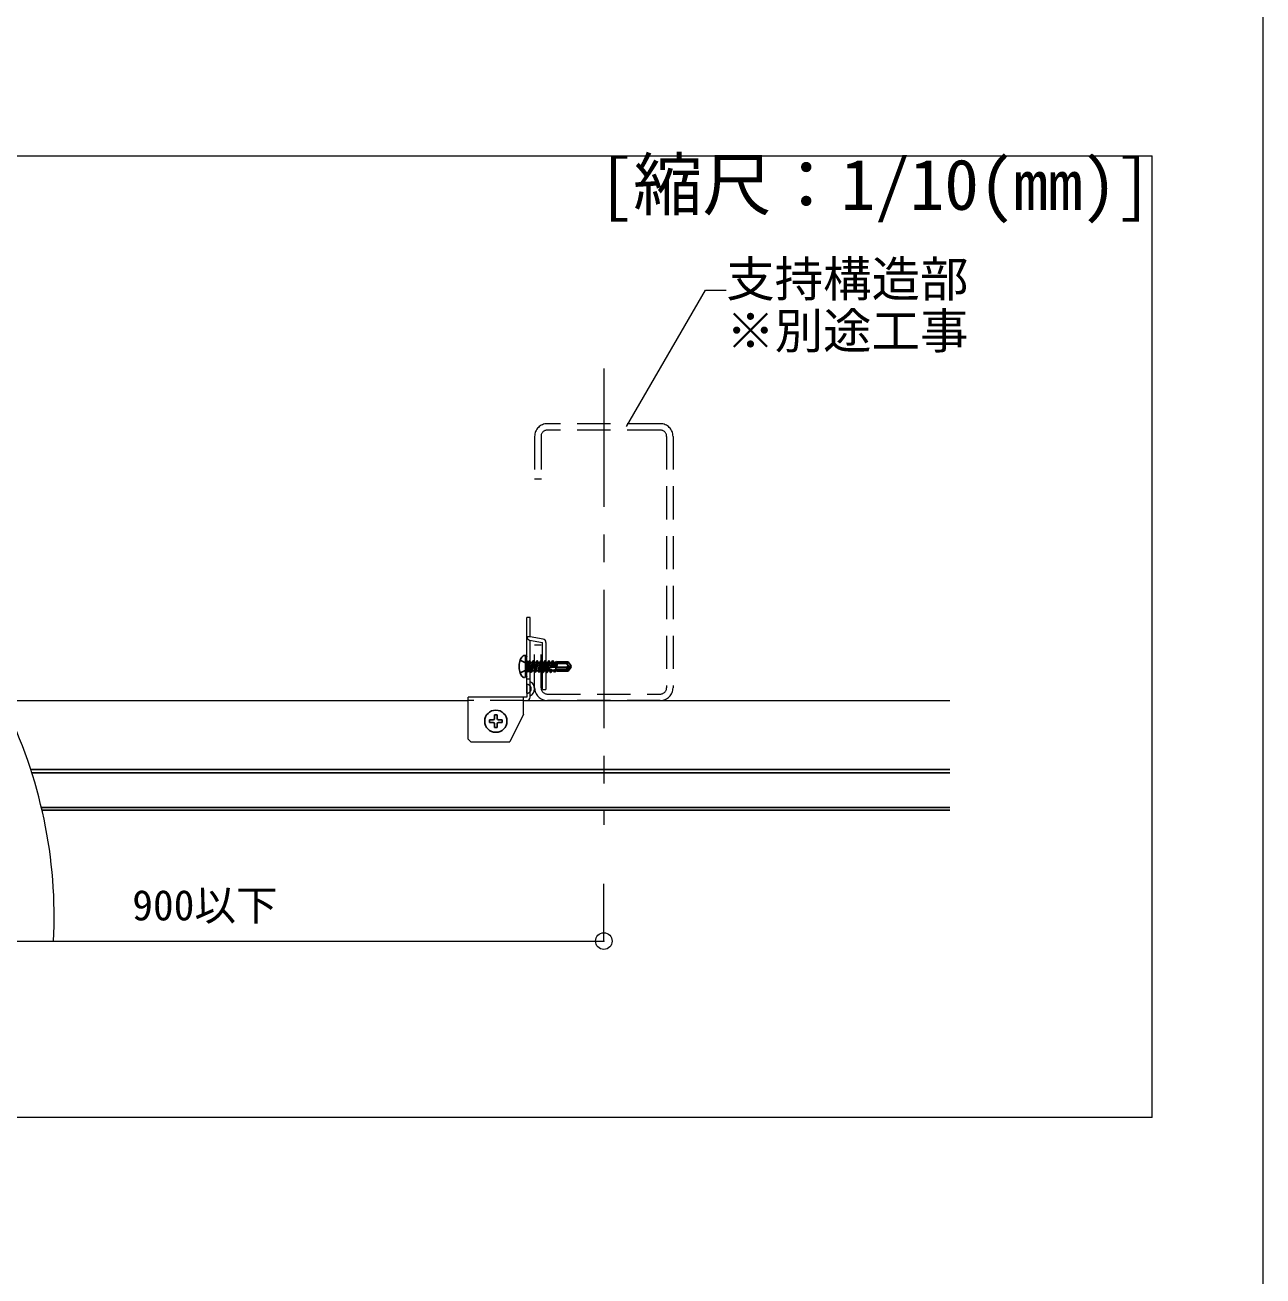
# Model space of a CAD drawing. Units: millimetres, scale not verified. Extents: x -1950 to 1950, y -1347 to 1325.
# Drawn here: x 1502.7 to 1950, y 53.7 to 505.8 of the extents above; entities that cross this region are included whole.
import ezdxf
from ezdxf.enums import TextEntityAlignment as Align

# ---------------------------------------------------------------- set-up
doc = ezdxf.new("R2010")
doc.units = ezdxf.units.MM
doc.header["$LTSCALE"] = 10
doc.header["$PDMODE"] = 32
doc.header["$PDSIZE"] = 6
for name, pattern in [('CHAIN1', [8, 5, -1, 1, -1]), ('DASHED1', [1.8, 1.2, -0.6]), ('LONG_DASHED1', [7, 6, -1])]:
    doc.linetypes.add(name, pattern=pattern)
for name, color, linetype, lineweight in [('4-0_中心線', 4, 'CHAIN1', 9), ('4-1_吊り材', 7, 'Continuous', 18), ('4-3_野縁', 2, 'Continuous', 25), ('4-5_寸法', 4, 'Continuous', 9), ('4-6_文字', 7, 'Continuous', 18), ('4-9_躯体他', 4, 'Continuous', 9), ('4-B_補強金具・金具・その他', 3, 'Continuous', 18), ('4-C_ビス・アンカーボルト・強調図形', 2, 'Continuous', 25), ('F-3_野縁', 3, 'Continuous', 18)]:
    doc.layers.add(name, color=color, linetype=linetype, lineweight=lineweight)
doc.layers.add('F-6_文字', color=7, linetype='Continuous')
doc.styles.add('ＭＳ ゴシック', font='')
doc.styles.get('ＭＳ ゴシック').set_extended_font_data('MS Gothic')

msp = doc.modelspace()

# ---------------------------------------------------------------- linework, layer by layer
at = {"layer": '4-0_中心線'}
msp.add_line((1711.85, 381.72), (1711.85, 216.72), dxfattribs=at)
at = {"layer": '4-1_吊り材'}
for p, q in [((1494.43, 261.72), (1662.83, 261.72)), ((1682.83, 261.72), (1836.85, 261.72)), ((1504.81, 236.72), (1836.85, 236.72))]:
    msp.add_line(p, q, dxfattribs=at)
at = {"layer": '4-3_野縁'}
for p, q in [((1504.81, 236.72), (1836.85, 236.72)), ((1836.85, 235.52), (1505.19, 235.52)), ((1508.65, 223.02), (1836.85, 223.02)), ((1836.85, 222.02), (1508.88, 222.02))]:
    msp.add_line(p, q, dxfattribs=at)
at = {"layer": '4-5_寸法'}
for p, q in [((1711.85, 174.76), (1711.85, 195.42)), ((1261.85, 174.76), (1711.85, 174.76))]:
    msp.add_line(p, q, dxfattribs=at)
at = {"layer": '4-5_寸法', "color": 7}
msp.add_point((1711.85, 174.76), dxfattribs=at)
at = {"layer": '4-6_文字'}
for p, q in [((1720.09, 360.66), (1748.58, 410.02)), ((1748.58, 410.02), (1756.08, 410.02))]:
    msp.add_line(p, q, dxfattribs=at)
msp.add_arc((1340.62, 183.34), 172.65, 357.1523, 26.5414, dxfattribs=at)
at = {"layer": '4-9_躯体他', "linetype": 'DASHED1'}
for p, q in [((1732.25, 361.72), (1691.45, 361.72)), ((1686.85, 357.12), (1686.85, 341.72)), ((1689.15, 357.12), (1689.15, 341.72)), ((1732.25, 359.42), (1691.65, 359.42)), ((1734.55, 357.12), (1734.55, 266.32)), ((1736.85, 357.12), (1736.85, 266.32)), ((1689.35, 341.72), (1686.85, 341.72)), ((1686.85, 266.32), (1686.85, 281.72)), ((1689.15, 281.72), (1686.85, 281.72)), ((1689.15, 266.32), (1689.15, 281.72)), ((1691.45, 264.02), (1732.25, 264.02)), ((1732.25, 261.72), (1691.45, 261.72))]:
    msp.add_line(p, q, dxfattribs=at)
for centre, radius, start, end in [((1691.45, 357.12), 4.6, 90, 180), ((1732.25, 357.12), 4.6, 0, 90), ((1691.45, 357.12), 2.3, 90, 180), ((1732.25, 357.12), 2.3, 0, 90), ((1691.45, 266.32), 4.6, 180, 270), ((1691.45, 266.32), 2.3, 180, 270), ((1732.25, 266.32), 2.3, 270, 0), ((1732.25, 266.32), 4.6, 270, 0)]:
    msp.add_arc(centre, radius, start, end, dxfattribs=at)
at = {"layer": '4-B_補強金具・金具・その他'}
for p, q in [((1685.23, 291.72), (1684.03, 291.72)), ((1684.03, 264.32), (1684.03, 291.72)), ((1685.03, 283.54), (1689.73, 282.71)), ((1685.23, 263.37), (1685.23, 283.5)), ((1689.73, 265.72), (1689.73, 282.71)), ((1690.93, 282.71), (1690.93, 265.72)), ((1684.03, 267.52), (1684.03, 264.32)), ((1662.83, 247.72), (1662.83, 262.92)), ((1682.83, 256.72), (1682.83, 262.92)), ((1685.23, 262.92), (1685.23, 263.37)), ((1689.73, 265.72), (1690.93, 265.72)), ((1682.83, 261.72), (1684.03, 261.72)), ((1682.83, 256.72), (1677.83, 246.72)), ((1662.83, 247.72), (1663.83, 246.72)), ((1663.83, 246.72), (1677.83, 246.72))]:
    msp.add_line(p, q, dxfattribs=at)
at = {"layer": '4-B_補強金具・金具・その他', "linetype": 'DASHED1'}
for p, q in [((1685.23, 284.72), (1684.03, 284.72)), ((1684.03, 273.97), (1685.23, 273.97)), ((1684.03, 269.47), (1685.23, 269.47)), ((1682.83, 261.72), (1662.83, 261.72))]:
    msp.add_line(p, q, dxfattribs=at)
at = {"layer": '4-B_補強金具・金具・その他'}
for points in [[(1689.94, 283.89), (1685.23, 284.72), (1685.23, 291.72)], [(1684.03, 264.32), (1684.03, 262.92), (1662.83, 262.92)]]:
    msp.add_lwpolyline(points, dxfattribs=at)
for centre, radius, start, end in [((1685.23, 284.72), 1.2, 180, 260.0494), ((1689.73, 282.71), 1.2, 0, 80.0494), ((1684.03, 265.92), 2.82, 295.209, 64.791), ((1684.03, 262.92), 1.2, 270, 0)]:
    msp.add_arc(centre, radius, start, end, dxfattribs=at)
at = {"layer": '4-B_補強金具・金具・その他', "linetype": 'DASHED1'}
msp.add_arc((1684.03, 265.92), 1.6, 270, 90, dxfattribs=at)
at = {"layer": '4-C_ビス・アンカーボルト・強調図形', "linetype": 'LONG_DASHED1'}
for p, q in [((1681.65, 276.27), (1683.97, 275.12)), ((1681.65, 271.67), (1683.97, 272.83)), ((1684.58, 273.97), (1683.97, 275.12)), ((1684.58, 273.97), (1683.97, 272.83))]:
    msp.add_line(p, q, dxfattribs=at)
at = {"layer": '4-C_ビス・アンカーボルト・強調図形'}
for p, q in [((1683.53, 277.97), (1683.23, 277.97)), ((1683.53, 277.97), (1683.53, 269.97)), ((1684.03, 276.07), (1684.35, 275.75)), ((1684.35, 272.19), (1684.35, 275.75)), ((1684.83, 275.74), (1684.35, 275.75)), ((1684.86, 276.07), (1684.83, 276.02)), ((1684.83, 275.93), (1684.86, 276.07)), ((1684.83, 275.3), (1684.96, 276.07)), ((1684.83, 272.2), (1684.83, 276.02)), ((1684.86, 276.07), (1684.96, 276.07)), ((1684.96, 276.07), (1685.31, 275.47)), ((1685.51, 271.96), (1686.27, 276.07)), ((1686.27, 276.07), (1685.92, 275.47)), ((1686.27, 276.07), (1686.37, 276.07)), ((1686.94, 271.96), (1687.7, 276.07)), ((1687.7, 276.07), (1687.36, 275.47)), ((1687.7, 276.07), (1687.8, 276.07)), ((1688.35, 271.96), (1689.11, 276.07)), ((1689.11, 276.07), (1688.77, 275.47)), ((1689.11, 276.07), (1689.21, 276.07)), ((1689.82, 271.87), (1690.52, 276.07)), ((1690.52, 276.07), (1690.18, 275.47)), ((1690.52, 276.07), (1690.62, 276.07)), ((1691.23, 271.87), (1691.93, 276.07)), ((1691.93, 276.07), (1691.59, 275.47)), ((1691.93, 276.07), (1692.03, 276.07)), ((1692.98, 273.95), (1693.34, 276.07)), ((1693.34, 276.07), (1693, 275.47)), ((1693.34, 276.07), (1693.44, 276.07)), ((1694.36, 274.32), (1694.59, 275.8)), ((1694.59, 275.8), (1694.41, 275.47)), ((1694.59, 275.8), (1695.03, 275.67)), ((1684.03, 271.87), (1684.35, 272.19)), ((1684.83, 272.2), (1684.35, 272.19)), ((1685.31, 275.47), (1684.83, 273.46)), ((1684.83, 272.47), (1685.25, 272.47)), ((1685.25, 272.42), (1685.92, 275.47)), ((1685.51, 271.96), (1685.25, 272.42)), ((1685.51, 271.96), (1685.69, 271.92)), ((1685.69, 271.92), (1686.01, 272.47)), ((1686.72, 275.47), (1686.01, 272.47)), ((1686.01, 272.47), (1686.68, 272.47)), ((1686.68, 272.42), (1687.36, 275.47)), ((1686.94, 271.96), (1686.68, 272.42)), ((1686.94, 271.96), (1687.12, 271.92)), ((1687.12, 271.92), (1687.44, 272.47)), ((1688.15, 275.47), (1687.44, 272.47)), ((1687.44, 272.47), (1688.09, 272.47)), ((1688.09, 272.42), (1688.77, 275.47)), ((1688.35, 271.96), (1688.09, 272.42)), ((1688.35, 271.96), (1688.53, 271.92)), ((1688.53, 271.92), (1688.85, 272.47)), ((1689.56, 275.47), (1688.85, 272.47)), ((1688.85, 272.47), (1689.47, 272.47)), ((1689.47, 272.47), (1690.18, 275.47)), ((1689.82, 271.87), (1689.47, 272.47)), ((1689.56, 275.47), (1690.18, 275.47)), ((1689.82, 271.87), (1689.92, 271.87)), ((1689.92, 271.87), (1690.26, 272.47)), ((1690.97, 275.47), (1690.26, 272.47)), ((1690.26, 272.47), (1690.88, 272.47)), ((1690.88, 272.47), (1691.59, 275.47)), ((1691.23, 271.87), (1690.88, 272.47)), ((1690.97, 275.47), (1691.59, 275.47)), ((1691.23, 271.87), (1691.33, 271.87)), ((1691.33, 271.87), (1691.67, 272.47)), ((1692.38, 275.47), (1691.67, 272.47)), ((1691.67, 272.47), (1692.29, 272.47)), ((1692.34, 272.7), (1692.1, 272.72)), ((1695.03, 274.29), (1692.24, 273.54)), ((1692.29, 272.47), (1692.34, 272.7)), ((1692.64, 271.87), (1692.29, 272.47)), ((1692.34, 272.7), (1692.81, 272.88)), ((1692.38, 275.47), (1693, 275.47)), ((1692.56, 273.62), (1693, 275.47)), ((1692.56, 273.62), (1692.98, 273.95)), ((1692.64, 271.87), (1692.81, 272.88)), ((1692.64, 271.87), (1692.74, 271.87)), ((1692.74, 271.87), (1692.9, 272.87)), ((1692.74, 271.87), (1693.08, 272.47)), ((1692.9, 272.87), (1692.81, 272.88)), ((1692.9, 272.87), (1693.13, 272.66)), ((1693.09, 273.97), (1692.98, 273.95)), ((1693.13, 272.66), (1693.08, 272.47)), ((1693.08, 272.47), (1693.7, 272.47)), ((1693.09, 273.97), (1693.41, 273.85)), ((1698.37, 273.77), (1693.11, 273.77)), ((1693.74, 272.63), (1693.13, 272.66)), ((1693.79, 275.47), (1693.41, 273.85)), ((1693.7, 272.47), (1693.74, 272.63)), ((1693.99, 271.97), (1693.7, 272.47)), ((1693.74, 272.63), (1694.12, 272.81)), ((1693.79, 275.47), (1694.41, 275.47)), ((1693.99, 271.97), (1694.12, 272.81)), ((1693.99, 271.97), (1694.25, 272.05)), ((1694.07, 274.03), (1694.41, 275.47)), ((1694.07, 274.03), (1694.36, 274.32)), ((1694.42, 272.79), (1694.12, 272.81)), ((1694.25, 272.05), (1694.42, 272.79)), ((1694.25, 272.05), (1694.49, 272.47)), ((1694.81, 274.44), (1694.36, 274.32)), ((1694.42, 272.79), (1694.52, 272.58)), ((1694.52, 272.58), (1694.49, 272.47)), ((1694.49, 272.47), (1695.03, 272.47)), ((1695.03, 272.55), (1694.52, 272.58)), ((1694.53, 274.16), (1694.53, 272.58)), ((1698.13, 273.07), (1694.53, 273.07)), ((1698.76, 272.77), (1694.53, 272.77)), ((1694.81, 274.44), (1695.03, 275.41)), ((1694.81, 274.44), (1694.91, 274.26)), ((1695.03, 274.77), (1694.91, 274.26)), ((1695.03, 275.67), (1699.02, 275.67)), ((1695.03, 274.29), (1695.03, 275.67)), ((1697.98, 275.07), (1695.03, 275.07)), ((1695.03, 272.27), (1695.03, 272.55)), ((1695.03, 272.27), (1699.02, 272.27)), ((1698.13, 273.07), (1699.53, 273.88)), ((1698.63, 273.92), (1698.37, 273.77)), ((1698.74, 274.68), (1698.78, 274.61)), ((1699.53, 273.88), (1698.76, 272.77)), ((1698.76, 272.77), (1699.02, 272.27)), ((1698.79, 275.42), (1699.02, 275.67)), ((1699.95, 273.61), (1699.02, 272.27)), ((1699.53, 273.88), (1700.03, 273.97)), ((1699.95, 273.61), (1699.53, 273.88)), ((1699.59, 274.07), (1700.03, 273.97)), ((1700.03, 273.97), (1699.95, 273.61)), ((1671.83, 254.72), (1670.53, 254.72)), ((1670.53, 254.72), (1670.53, 253.72)), ((1671.83, 253.72), (1670.53, 253.72)), ((1673.33, 256.52), (1672.33, 256.52)), ((1672.33, 256.52), (1672.33, 255.22)), ((1672.33, 253.22), (1672.33, 251.92)), ((1673.33, 256.52), (1673.33, 255.22)), ((1673.33, 253.22), (1673.33, 251.92)), ((1675.13, 254.72), (1673.83, 254.72)), ((1675.13, 253.72), (1673.83, 253.72)), ((1675.13, 254.72), (1675.13, 253.72)), ((1673.33, 251.92), (1672.33, 251.92))]:
    msp.add_line(p, q, dxfattribs=at)
for points in [[(1685.69, 271.92), (1686.37, 276.07), (1686.72, 275.47)], [(1687.12, 271.92), (1687.8, 276.07), (1688.15, 275.47)], [(1688.53, 271.92), (1689.21, 276.07), (1689.56, 275.47)], [(1689.92, 271.87), (1690.62, 276.07), (1690.97, 275.47)], [(1691.33, 271.87), (1692.03, 276.07), (1692.38, 275.47)], [(1693.09, 273.97), (1693.44, 276.07), (1693.79, 275.47)], [(1685.28, 275.51), (1685.9, 275.47), (1685.92, 275.47)], [(1686.71, 275.51), (1687.33, 275.47), (1687.36, 275.47)], [(1688.12, 275.51), (1688.74, 275.47), (1688.77, 275.47)], [(1699.02, 275.67), (1699.95, 274.33), (1700.03, 273.97)]]:
    msp.add_lwpolyline(points, dxfattribs=at)
msp.add_circle((1672.83, 254.22), 4, dxfattribs=at)
for centre, radius, start, end in [((1687.73, 273.97), 6.5, 148.1092, 211.8908), ((1683.23, 276.77), 1.2, 90, 148.1092), ((1683.53, 277.47), 0.5, 0, 90), ((1692.78, 273.02), 0.75, 136.4554, 203.9207), ((1697.98, 276.17), 1.1, 270, 317.1543), ((1697.98, 274.15), 0.921, 35, 90), ((1699.22, 275.02), 0.594, 137.1543, 215), ((1698.39, 274.33), 0.479, 300, 35), ((1699.3, 272.76), 1.34, 77.5, 120), ((1699.88, 275.38), 1.34, 215, 257.5), ((1683.23, 271.17), 1.2, 211.8908, 270), ((1683.53, 270.47), 0.5, 270, 0), ((1671.83, 255.22), 0.5, 270, 0), ((1671.83, 253.22), 0.5, 0, 90), ((1673.83, 255.22), 0.5, 180, 270), ((1673.83, 253.22), 0.5, 90, 180)]:
    msp.add_arc(centre, radius, start, end, dxfattribs=at)
at = {"layer": 'F-3_野縁'}
for p, q in [((1950, 1325), (1950, -1325)), ((20, 458.5), (1910, 458.5)), ((1910, 111), (1910, 458.5)), ((1910, 111), (20, 111))]:
    msp.add_line(p, q, dxfattribs=at)

# ---------------------------------------------------------------- texts
at = {"layer": '4-5_寸法', "style": 'ＭＳ ゴシック'}
msp.add_text('900以下', height=11, dxfattribs=at).set_placement((1541.47, 178.94), align=Align.BOTTOM_LEFT)
at = {"layer": '4-6_文字', "style": 'ＭＳ ゴシック'}
for s, p in [('支持構造部', (1756.08, 403.77)), ('※別途工事', (1756.08, 385.03))]:
    msp.add_text(s, height=12.83, dxfattribs=at).set_placement(p, align=Align.BOTTOM_LEFT)
at = {"layer": 'F-6_文字', "style": 'ＭＳ ゴシック'}
msp.add_text('[縮尺：1/10(mm)]', height=18.33, dxfattribs=at).set_placement((1710, 433.5), align=Align.BOTTOM_LEFT)

doc.saveas('drawing.dxf')
